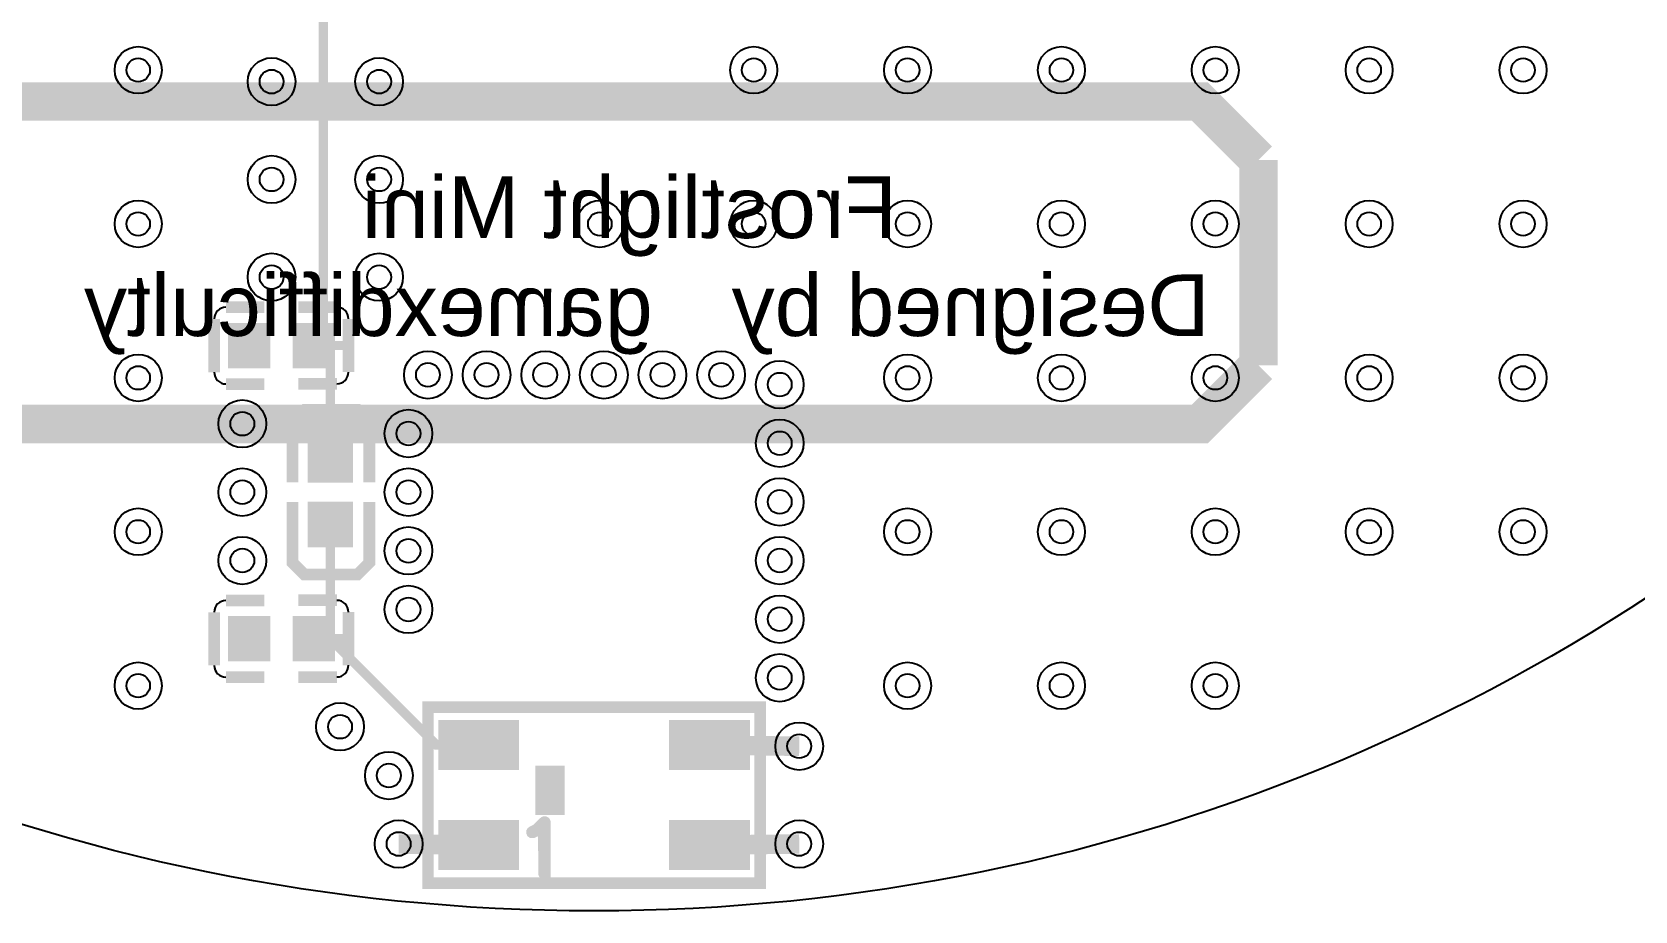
# Model space of a CAD drawing. Header units: millimetres. Extents: x -25 to 25, y -25 to 25.8.
# Drawn here: x -7.31 to 13.53, y -25 to -13.58 of the extents above; entities that cross this region are included whole.
import ezdxf

# ---------------------------------------------------------------- set-up
doc = ezdxf.new("R2010")
doc.units = ezdxf.units.MM
for name, color, linetype, true_color in [('BoardOutLine', 7, 'Continuous', 0xff00ff), ('BottomSilkLayer', 7, 'Continuous', 0x66cc33), ('Document', 7, 'Continuous', 0xffffff), ('Hole', 7, 'Continuous', 0x222222), ('Multi-Layer', 7, 'Continuous', 0xc0c0c0), ('TopLayer', 7, 'Continuous', 0xff0000), ('TopPasteMaskLayer', 7, 'Continuous', 0x808080), ('TopSilkLayer', 7, 'Continuous', 0xffcc00), ('TopSolderMaskLayer', 7, 'Continuous', 0x800080)]:
    doc.layers.add(name, color=color, linetype=linetype, true_color=true_color)
doc.styles.get("Standard").update_dxf_attribs({"font": 'arial.ttf'})

msp = doc.modelspace()

# ---------------------------------------------------------------- hatches: boundary and pattern name
at = {"layer": 'Document'}
for points in [[(-0.765, -23.117), (-0.765, -23.752), (-0.384, -23.752), (-0.384, -23.117), (-0.765, -23.117)], [(-0.726, -24.51), (-0.725, -24.523), (-0.722, -24.536), (-0.717, -24.548), (-0.71, -24.559), (-0.702, -24.569), (-0.692, -24.577), (-0.681, -24.584), (-0.669, -24.589), (-0.656, -24.592), (-0.643, -24.593), (-0.609, -24.593), (-0.599, -24.592), (-0.589, -24.589), (-0.581, -24.583), (-0.574, -24.576), (-0.568, -24.568), (-0.565, -24.558), (-0.564, -24.548), (-0.564, -23.849), (-0.565, -23.835), (-0.569, -23.822), (-0.575, -23.809), (-0.583, -23.798), (-0.593, -23.788), (-0.604, -23.78), (-0.617, -23.774), (-0.63, -23.77), (-0.644, -23.769), (-0.654, -23.769), (-0.68, -23.779), (-0.707, -23.799), (-0.787, -23.88), (-0.843, -23.909), (-0.865, -23.927), (-0.881, -23.955), (-0.882, -23.993), (-0.866, -24.028), (-0.83, -24.054), (-0.78, -24.054), (-0.725, -24.028), (-0.727, -24.029)]]:
    msp.add_hatch(color=256, dxfattribs=at).paths.add_polyline_path(points)
at = {"layer": 'TopLayer'}
for points in [[(-4.234, -17.923), (-4.734, -17.923), (-4.734, -17.383), (-4.234, -17.383)], [(-3.394, -17.923), (-3.894, -17.923), (-3.894, -17.383), (-3.394, -17.383)], [(-3.699, -19.408), (-3.699, -18.868), (-3.159, -18.868), (-3.159, -19.408)], [(-3.699, -20.248), (-3.699, -19.708), (-3.159, -19.708), (-3.159, -20.248)], [(-4.234, -21.733), (-4.734, -21.733), (-4.734, -21.193), (-4.234, -21.193)], [(-3.394, -21.733), (-3.894, -21.733), (-3.894, -21.193), (-3.394, -21.193)], [(-2, -22.545), (-1, -22.545), (-1, -23.145), (-2, -23.145)], [(1, -22.545), (2, -22.545), (2, -23.145), (1, -23.145)], [(-2, -23.845), (-1, -23.845), (-1, -24.445), (-2, -24.445)], [(1, -23.845), (2, -23.845), (2, -24.445), (1, -24.445)]]:
    msp.add_hatch(color=256, dxfattribs=at).paths.add_polyline_path(points)
at = {"layer": 'TopPasteMaskLayer'}
for points in [[(-4.234, -17.923), (-4.734, -17.923), (-4.734, -17.383), (-4.234, -17.383)], [(-3.394, -17.923), (-3.894, -17.923), (-3.894, -17.383), (-3.394, -17.383)], [(-3.699, -19.408), (-3.699, -18.868), (-3.159, -18.868), (-3.159, -19.408)], [(-3.699, -20.248), (-3.699, -19.708), (-3.159, -19.708), (-3.159, -20.248)], [(-4.234, -21.733), (-4.734, -21.733), (-4.734, -21.193), (-4.234, -21.193)], [(-3.394, -21.733), (-3.894, -21.733), (-3.894, -21.193), (-3.394, -21.193)], [(-2, -22.545), (-1, -22.545), (-1, -23.145), (-2, -23.145)], [(1, -22.545), (2, -22.545), (2, -23.145), (1, -23.145)], [(-2, -23.845), (-1, -23.845), (-1, -24.445), (-2, -24.445)], [(1, -23.845), (2, -23.845), (2, -24.445), (1, -24.445)]]:
    msp.add_hatch(color=256, dxfattribs=at).paths.add_polyline_path(points)
at = {"layer": 'TopSilkLayer'}
msp.add_hatch(color=256, dxfattribs=at).paths.add_polyline_path([(-0.762, -23.114), (-0.762, -23.749), (-0.381, -23.749), (-0.381, -23.114), (-0.762, -23.114)])
at = {"layer": 'TopSolderMaskLayer'}
for points in [[(-4.209, -17.948), (-4.759, -17.948), (-4.759, -17.358), (-4.209, -17.358)], [(-3.369, -17.948), (-3.919, -17.948), (-3.919, -17.358), (-3.369, -17.358)], [(-3.724, -19.433), (-3.724, -18.843), (-3.134, -18.843), (-3.134, -19.433)], [(-3.724, -20.273), (-3.724, -19.683), (-3.134, -19.683), (-3.134, -20.273)], [(-4.209, -21.758), (-4.759, -21.758), (-4.759, -21.168), (-4.209, -21.168)], [(-3.369, -21.758), (-3.919, -21.758), (-3.919, -21.168), (-3.369, -21.168)], [(-2.025, -22.52), (-0.975, -22.52), (-0.975, -23.17), (-2.025, -23.17)], [(0.975, -22.52), (2.025, -22.52), (2.025, -23.17), (0.975, -23.17)], [(-2.025, -23.82), (-0.975, -23.82), (-0.975, -24.47), (-2.025, -24.47)], [(0.975, -23.82), (2.025, -23.82), (2.025, -24.47), (0.975, -24.47)]]:
    msp.add_hatch(color=256, dxfattribs=at).paths.add_polyline_path(points)

# ---------------------------------------------------------------- linework, layer by layer
at = {"layer": 'BoardOutLine'}
msp.add_circle((0, 0), 25, dxfattribs=at)
at = {"layer": 'BottomSilkLayer', "const_width": 0.5}
for points in [[(8.636, -15.243), (7.874, -14.481), (-7.62, -14.481)], [(8.636, -17.91), (8.636, -15.243)], [(-8.382, -17.91), (-7.62, -18.672), (7.874, -18.672), (8.636, -17.91)]]:
    msp.add_lwpolyline(points, dxfattribs=at)
at = {"layer": 'BottomSilkLayer'}
msp.add_circle((0, 0), 25, dxfattribs=at)
at = {"layer": 'Hole'}
for centre, radius in [((-5.925, -14.073), 0.153), ((2.075, -14.073), 0.153), ((4.075, -14.073), 0.153), ((6.075, -14.073), 0.153), ((8.075, -14.073), 0.153), ((10.075, -14.073), 0.153), ((12.075, -14.073), 0.153), ((-4.191, -14.224), 0.155), ((-2.794, -14.224), 0.155), ((-4.191, -15.494), 0.155), ((-2.794, -15.494), 0.155), ((-5.925, -16.073), 0.153), ((0.075, -16.073), 0.153), ((2.075, -16.073), 0.153), ((4.075, -16.073), 0.153), ((6.075, -16.073), 0.153), ((8.075, -16.073), 0.153), ((10.075, -16.073), 0.153), ((12.075, -16.073), 0.153), ((-4.191, -16.764), 0.155), ((-2.794, -16.764), 0.155), ((-2.159, -18.034), 0.155), ((-1.397, -18.034), 0.155), ((-0.635, -18.034), 0.155), ((0.127, -18.034), 0.155), ((0.889, -18.034), 0.155), ((1.651, -18.034), 0.155), ((-5.925, -18.073), 0.153), ((2.413, -18.161), 0.155), ((4.075, -18.073), 0.153), ((6.075, -18.073), 0.153), ((8.075, -18.073), 0.153), ((10.075, -18.073), 0.153), ((12.075, -18.073), 0.153), ((-4.572, -18.669), 0.155), ((-2.413, -18.796), 0.155), ((2.413, -18.923), 0.155), ((-4.572, -19.558), 0.155), ((-2.413, -19.558), 0.155), ((2.413, -19.685), 0.155), ((-5.925, -20.073), 0.153), ((4.075, -20.073), 0.153), ((6.075, -20.073), 0.153), ((8.075, -20.073), 0.153), ((10.075, -20.073), 0.153), ((12.075, -20.073), 0.153), ((-2.413, -20.32), 0.155), ((-4.572, -20.447), 0.155), ((2.413, -20.447), 0.155), ((-2.413, -21.082), 0.155), ((2.413, -21.209), 0.155), ((2.413, -21.971), 0.155), ((-5.925, -22.073), 0.153), ((4.075, -22.073), 0.153), ((6.075, -22.073), 0.153), ((8.075, -22.073), 0.153), ((-3.302, -22.606), 0.155), ((2.667, -22.86), 0.155), ((-2.667, -23.241), 0.155), ((-2.54, -24.13), 0.155), ((2.667, -24.13), 0.155)]:
    msp.add_circle(centre, radius, dxfattribs=at)
at = {"layer": 'Multi-Layer'}
for centre, radius in [((-5.925, -14.073), 0.305), ((-4.191, -14.224), 0.31), ((-2.794, -14.224), 0.31), ((2.075, -14.073), 0.305), ((4.075, -14.073), 0.305), ((6.075, -14.073), 0.305), ((8.075, -14.073), 0.305), ((10.075, -14.073), 0.305), ((12.075, -14.073), 0.305), ((-4.191, -15.494), 0.31), ((-2.794, -15.494), 0.31), ((-5.925, -16.073), 0.305), ((0.075, -16.073), 0.305), ((2.075, -16.073), 0.305), ((4.075, -16.073), 0.305), ((6.075, -16.073), 0.305), ((8.075, -16.073), 0.305), ((10.075, -16.073), 0.305), ((12.075, -16.073), 0.305), ((-4.191, -16.764), 0.31), ((-2.794, -16.764), 0.31), ((-5.925, -18.073), 0.305), ((-2.159, -18.034), 0.31), ((-1.397, -18.034), 0.31), ((-0.635, -18.034), 0.31), ((0.127, -18.034), 0.31), ((0.889, -18.034), 0.31), ((1.651, -18.034), 0.31), ((2.413, -18.161), 0.31), ((4.075, -18.073), 0.305), ((6.075, -18.073), 0.305), ((8.075, -18.073), 0.305), ((10.075, -18.073), 0.305), ((12.075, -18.073), 0.305), ((-4.572, -18.669), 0.31), ((-2.413, -18.796), 0.31), ((2.413, -18.923), 0.31), ((-4.572, -19.558), 0.31), ((-2.413, -19.558), 0.31), ((2.413, -19.685), 0.31), ((-5.925, -20.073), 0.305), ((4.075, -20.073), 0.305), ((6.075, -20.073), 0.305), ((8.075, -20.073), 0.305), ((10.075, -20.073), 0.305), ((12.075, -20.073), 0.305), ((-4.572, -20.447), 0.31), ((-2.413, -20.32), 0.31), ((2.413, -20.447), 0.31), ((-2.413, -21.082), 0.31), ((2.413, -21.209), 0.31), ((2.413, -21.971), 0.31), ((-5.925, -22.073), 0.305), ((4.075, -22.073), 0.305), ((6.075, -22.073), 0.305), ((8.075, -22.073), 0.305), ((-3.302, -22.606), 0.31), ((2.667, -22.86), 0.31), ((-2.667, -23.241), 0.31), ((-2.54, -24.13), 0.31), ((2.667, -24.13), 0.31)]:
    msp.add_circle(centre, radius, dxfattribs=at)
at = {"layer": 'TopLayer'}
for points, const_width in [([(-1.75, -5.272), (-1.75, -5.433), (-3.519, -7.202), (-3.519, -17.653)], 0.12), ([(-3.175, -17.653), (-3.519, -17.653)], 0.12), ([(-3.429, -19.013), (-3.429, -17.653), (-3.519, -17.653)], 0.12), ([(-3.429, -20.103), (-3.429, -21.463), (-3.519, -21.463)], 0.12), ([(-3.519, -21.463), (-3.265, -21.463), (-3.16, -21.568)], 0.12), ([(-3.519, -21.463), (-3.429, -21.463), (-2.047, -22.845), (-1.5, -22.845)], 0.12), ([(1.501, -22.845), (2.667, -22.86)], 0.254), ([(-1.501, -24.145), (-2.54, -24.13)], 0.254), ([(1.501, -24.145), (2.667, -24.13)], 0.254)]:
    msp.add_lwpolyline(points, dxfattribs=dict(at, const_width=const_width))
at = {"layer": 'TopSilkLayer', "const_width": 0.152}
for points in [[(-4.785, -17.156), (-4.285, -17.156)], [(-3.843, -17.153), (-3.343, -17.153)], [(-4.938, -18), (-4.938, -17.308)], [(-3.19, -17.306), (-3.19, -17.998)], [(-4.285, -18.153), (-4.785, -18.153)], [(-3.343, -18.151), (-3.843, -18.151)], [(-2.921, -19.431), (-2.921, -18.641), (-3.073, -18.489), (-3.757, -18.489), (-3.919, -18.651), (-3.919, -19.431)], [(-2.921, -19.685), (-2.921, -20.475), (-3.073, -20.627), (-3.766, -20.627), (-3.918, -20.475), (-3.918, -19.685)], [(-4.938, -21.81), (-4.938, -21.118)], [(-4.785, -20.966), (-4.285, -20.966)], [(-3.843, -20.963), (-3.343, -20.963)], [(-3.19, -21.116), (-3.19, -21.808)], [(-4.285, -21.963), (-4.785, -21.963)], [(-3.343, -21.961), (-3.843, -21.961)]]:
    msp.add_lwpolyline(points, dxfattribs=at)
at = {"layer": 'TopSilkLayer', "const_width": 0.15}
msp.add_lwpolyline([(-2.159, -22.352), (2.159, -22.352), (2.159, -24.638), (-2.159, -24.638), (-2.159, -22.352)], close=True, dxfattribs=at)
at = {"layer": 'TopSilkLayer'}
msp.add_circle((0, 0), 25, dxfattribs=at)
for centre, start, end in [((-4.785, -17.308), 90, 180), ((-3.343, -17.306), 0, 90), ((-4.785, -18), 180, 270), ((-3.343, -17.998), 270, 0), ((-4.785, -21.118), 90, 180), ((-3.343, -21.116), 0, 90), ((-4.785, -21.81), 180, 270), ((-3.343, -21.808), 270, 0)]:
    msp.add_arc(centre, 0.152, start, end, dxfattribs=at)

# ---------------------------------------------------------------- texts
at = {"layer": 'BottomSilkLayer', "text_generation_flag": 2}
for s, p in [('Frostlight Mini', (3.937, -16.256)), ('gamexdifficulty', (0.762, -17.529)), ('Designed by', (8.001, -17.529))]:
    msp.add_text(s, height=0.8, dxfattribs=at).set_placement(p)

doc.saveas('drawing.dxf')
